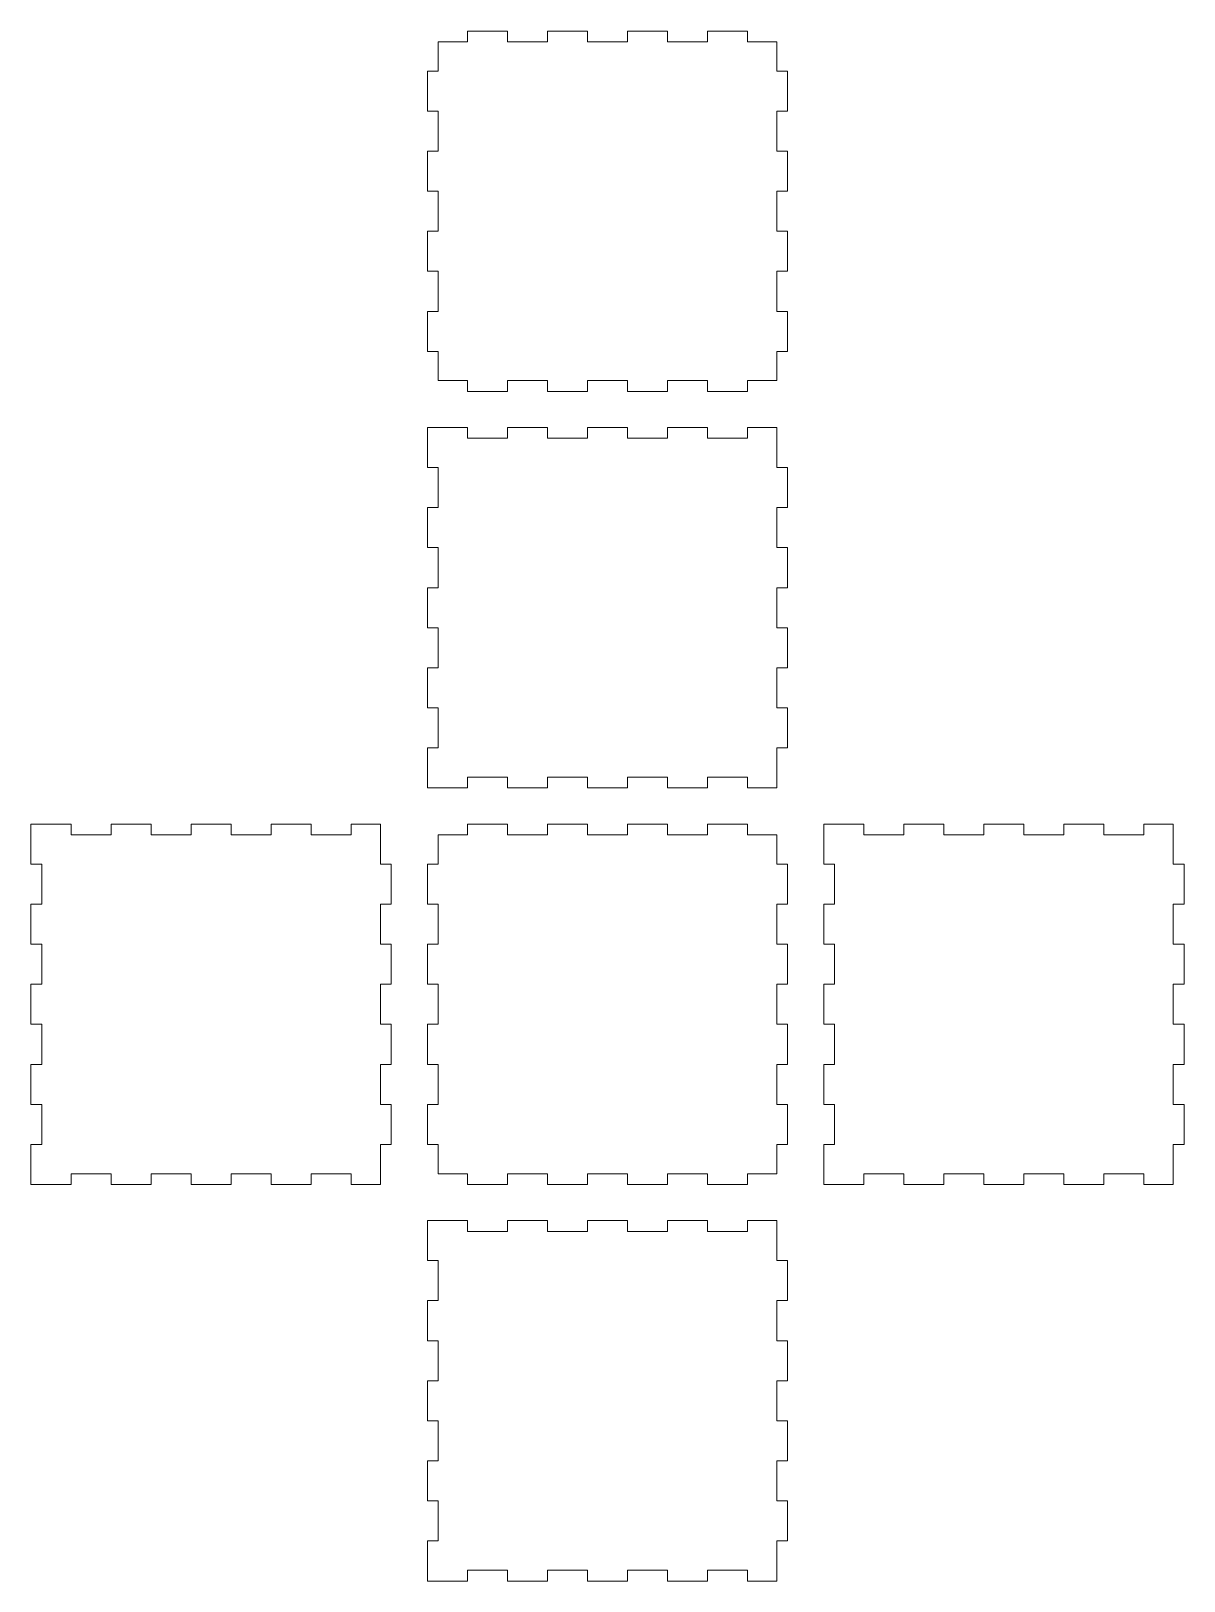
# Model space of a CAD drawing. Header units: inches. Extents: x 10 to 330, y 10 to 440.
import ezdxf

# ---------------------------------------------------------------- set-up
doc = ezdxf.new("R2010")
doc.units = ezdxf.units.IN
doc.header["$MEASUREMENT"] = 0
doc.layers.add('Layer 1', color=7, linetype='Continuous')

msp = doc.modelspace()

# ---------------------------------------------------------------- linework, layer by layer
at = {"layer": 'Layer 1', "color": 7, "lineweight": 5, "true_color": 0xffffff}
for points in [[(131.11, 440), (131.11, 437)], [(131.11, 440), (142.22, 440)], [(142.22, 440), (142.22, 437)], [(153.33, 440), (153.33, 437)], [(153.33, 440), (164.44, 440)], [(164.44, 440), (164.44, 437)], [(175.56, 440), (175.56, 437)], [(175.56, 440), (186.67, 440)], [(186.67, 440), (186.67, 437)], [(197.78, 440), (197.78, 437)], [(197.78, 440), (208.89, 440)], [(208.89, 440), (208.89, 437)], [(123, 437), (131.11, 437)], [(123, 428.89), (123, 437)], [(142.22, 437), (153.33, 437)], [(164.44, 437), (175.56, 437)], [(186.67, 437), (197.78, 437)], [(208.89, 437), (217, 437)], [(217, 428.89), (217, 437)], [(120, 417.78), (120, 428.89)], [(123, 428.89), (120, 428.89)], [(220, 428.89), (217, 428.89)], [(220, 417.78), (220, 428.89)], [(123, 417.78), (120, 417.78)], [(123, 406.67), (123, 417.78)], [(217, 406.67), (217, 417.78)], [(220, 417.78), (217, 417.78)], [(120, 395.56), (120, 406.67)], [(123, 406.67), (120, 406.67)], [(220, 406.67), (217, 406.67)], [(220, 395.56), (220, 406.67)], [(123, 395.56), (120, 395.56)], [(123, 384.44), (123, 395.56)], [(217, 384.44), (217, 395.56)], [(220, 395.56), (217, 395.56)], [(120, 373.33), (120, 384.44)], [(123, 384.44), (120, 384.44)], [(220, 384.44), (217, 384.44)], [(220, 373.33), (220, 384.44)], [(123, 373.33), (120, 373.33)], [(123, 362.22), (123, 373.33)], [(217, 362.22), (217, 373.33)], [(220, 373.33), (217, 373.33)], [(120, 351.11), (120, 362.22)], [(123, 362.22), (120, 362.22)], [(220, 362.22), (217, 362.22)], [(220, 351.11), (220, 362.22)], [(123, 351.11), (120, 351.11)], [(123, 343), (123, 351.11)], [(217, 343), (217, 351.11)], [(220, 351.11), (217, 351.11)], [(123, 343), (131.11, 343)], [(131.11, 343), (131.11, 340)], [(131.11, 340), (142.22, 340)], [(142.22, 343), (142.22, 340)], [(142.22, 343), (153.33, 343)], [(153.33, 343), (153.33, 340)], [(153.33, 340), (164.44, 340)], [(164.44, 343), (164.44, 340)], [(164.44, 343), (175.56, 343)], [(175.56, 343), (175.56, 340)], [(175.56, 340), (186.67, 340)], [(186.67, 343), (186.67, 340)], [(186.67, 343), (197.78, 343)], [(197.78, 343), (197.78, 340)], [(197.78, 340), (208.89, 340)], [(208.89, 343), (208.89, 340)], [(208.89, 343), (217, 343)], [(120, 330), (131.11, 330)], [(120, 318.89), (120, 330)], [(131.11, 330), (131.11, 327)], [(131.11, 327), (142.22, 327)], [(142.22, 330), (142.22, 327)], [(142.22, 330), (153.33, 330)], [(153.33, 330), (153.33, 327)], [(153.33, 327), (164.44, 327)], [(164.44, 330), (164.44, 327)], [(164.44, 330), (175.56, 330)], [(175.56, 330), (175.56, 327)], [(175.56, 327), (186.67, 327)], [(186.67, 330), (186.67, 327)], [(186.67, 330), (197.78, 330)], [(197.78, 330), (197.78, 327)], [(197.78, 327), (208.89, 327)], [(208.89, 330), (208.89, 327)], [(208.89, 330), (217, 330)], [(217, 318.89), (217, 330)], [(123, 318.89), (120, 318.89)], [(123, 307.78), (123, 318.89)], [(220, 318.89), (217, 318.89)], [(220, 307.78), (220, 318.89)], [(120, 296.67), (120, 307.78)], [(123, 307.78), (120, 307.78)], [(217, 296.67), (217, 307.78)], [(220, 307.78), (217, 307.78)], [(123, 296.67), (120, 296.67)], [(123, 285.56), (123, 296.67)], [(220, 296.67), (217, 296.67)], [(220, 285.56), (220, 296.67)], [(120, 274.44), (120, 285.56)], [(123, 285.56), (120, 285.56)], [(217, 274.44), (217, 285.56)], [(220, 285.56), (217, 285.56)], [(123, 274.44), (120, 274.44)], [(123, 263.33), (123, 274.44)], [(220, 274.44), (217, 274.44)], [(220, 263.33), (220, 274.44)], [(120, 252.22), (120, 263.33)], [(123, 263.33), (120, 263.33)], [(217, 252.22), (217, 263.33)], [(220, 263.33), (217, 263.33)], [(123, 252.22), (120, 252.22)], [(123, 241.11), (123, 252.22)], [(220, 252.22), (217, 252.22)], [(220, 241.11), (220, 252.22)], [(120, 230), (120, 241.11)], [(123, 241.11), (120, 241.11)], [(217, 230), (217, 241.11)], [(220, 241.11), (217, 241.11)], [(131.11, 233), (131.11, 230)], [(131.11, 233), (142.22, 233)], [(142.22, 233), (142.22, 230)], [(153.33, 233), (153.33, 230)], [(153.33, 233), (164.44, 233)], [(164.44, 233), (164.44, 230)], [(175.56, 233), (175.56, 230)], [(175.56, 233), (186.67, 233)], [(186.67, 233), (186.67, 230)], [(197.78, 233), (197.78, 230)], [(197.78, 233), (208.89, 233)], [(208.89, 233), (208.89, 230)], [(120, 230), (131.11, 230)], [(142.22, 230), (153.33, 230)], [(164.44, 230), (175.56, 230)], [(186.67, 230), (197.78, 230)], [(208.89, 230), (217, 230)], [(10, 220), (21.11, 220)], [(10, 208.89), (10, 220)], [(21.11, 220), (21.11, 217)], [(32.22, 220), (32.22, 217)], [(32.22, 220), (43.33, 220)], [(43.33, 220), (43.33, 217)], [(54.44, 220), (54.44, 217)], [(54.44, 220), (65.56, 220)], [(65.56, 220), (65.56, 217)], [(76.67, 220), (76.67, 217)], [(76.67, 220), (87.78, 220)], [(87.78, 220), (87.78, 217)], [(98.89, 220), (98.89, 217)], [(98.89, 220), (107, 220)], [(107, 208.89), (107, 220)], [(131.11, 220), (131.11, 217)], [(131.11, 220), (142.22, 220)], [(142.22, 220), (142.22, 217)], [(153.33, 220), (153.33, 217)], [(153.33, 220), (164.44, 220)], [(164.44, 220), (164.44, 217)], [(175.56, 220), (175.56, 217)], [(175.56, 220), (186.67, 220)], [(186.67, 220), (186.67, 217)], [(197.78, 220), (197.78, 217)], [(197.78, 220), (208.89, 220)], [(208.89, 220), (208.89, 217)], [(230, 220), (241.11, 220)], [(230, 208.89), (230, 220)], [(241.11, 220), (241.11, 217)], [(252.22, 220), (252.22, 217)], [(252.22, 220), (263.33, 220)], [(263.33, 220), (263.33, 217)], [(274.44, 220), (274.44, 217)], [(274.44, 220), (285.56, 220)], [(285.56, 220), (285.56, 217)], [(296.67, 220), (296.67, 217)], [(296.67, 220), (307.78, 220)], [(307.78, 220), (307.78, 217)], [(318.89, 220), (318.89, 217)], [(318.89, 220), (327, 220)], [(327, 208.89), (327, 220)], [(21.11, 217), (32.22, 217)], [(43.33, 217), (54.44, 217)], [(65.56, 217), (76.67, 217)], [(87.78, 217), (98.89, 217)], [(123, 217), (131.11, 217)], [(123, 208.89), (123, 217)], [(142.22, 217), (153.33, 217)], [(164.44, 217), (175.56, 217)], [(186.67, 217), (197.78, 217)], [(208.89, 217), (217, 217)], [(217, 208.89), (217, 217)], [(241.11, 217), (252.22, 217)], [(263.33, 217), (274.44, 217)], [(285.56, 217), (296.67, 217)], [(307.78, 217), (318.89, 217)], [(13, 208.89), (10, 208.89)], [(13, 197.78), (13, 208.89)], [(110, 208.89), (107, 208.89)], [(110, 197.78), (110, 208.89)], [(120, 197.78), (120, 208.89)], [(123, 208.89), (120, 208.89)], [(220, 208.89), (217, 208.89)], [(220, 197.78), (220, 208.89)], [(233, 208.89), (230, 208.89)], [(233, 197.78), (233, 208.89)], [(330, 208.89), (327, 208.89)], [(330, 197.78), (330, 208.89)], [(10, 186.67), (10, 197.78)], [(13, 197.78), (10, 197.78)], [(107, 186.67), (107, 197.78)], [(110, 197.78), (107, 197.78)], [(123, 197.78), (120, 197.78)], [(123, 186.67), (123, 197.78)], [(217, 186.67), (217, 197.78)], [(220, 197.78), (217, 197.78)], [(230, 186.67), (230, 197.78)], [(233, 197.78), (230, 197.78)], [(327, 186.67), (327, 197.78)], [(330, 197.78), (327, 197.78)], [(13, 186.67), (10, 186.67)], [(13, 175.56), (13, 186.67)], [(110, 186.67), (107, 186.67)], [(110, 175.56), (110, 186.67)], [(120, 175.56), (120, 186.67)], [(123, 186.67), (120, 186.67)], [(220, 186.67), (217, 186.67)], [(220, 175.56), (220, 186.67)], [(233, 186.67), (230, 186.67)], [(233, 175.56), (233, 186.67)], [(330, 186.67), (327, 186.67)], [(330, 175.56), (330, 186.67)], [(10, 164.44), (10, 175.56)], [(13, 175.56), (10, 175.56)], [(107, 164.44), (107, 175.56)], [(110, 175.56), (107, 175.56)], [(123, 175.56), (120, 175.56)], [(123, 164.44), (123, 175.56)], [(217, 164.44), (217, 175.56)], [(220, 175.56), (217, 175.56)], [(230, 164.44), (230, 175.56)], [(233, 175.56), (230, 175.56)], [(327, 164.44), (327, 175.56)], [(330, 175.56), (327, 175.56)], [(13, 164.44), (10, 164.44)], [(13, 153.33), (13, 164.44)], [(110, 164.44), (107, 164.44)], [(110, 153.33), (110, 164.44)], [(120, 153.33), (120, 164.44)], [(123, 164.44), (120, 164.44)], [(220, 164.44), (217, 164.44)], [(220, 153.33), (220, 164.44)], [(233, 164.44), (230, 164.44)], [(233, 153.33), (233, 164.44)], [(330, 164.44), (327, 164.44)], [(330, 153.33), (330, 164.44)], [(10, 142.22), (10, 153.33)], [(13, 153.33), (10, 153.33)], [(107, 142.22), (107, 153.33)], [(110, 153.33), (107, 153.33)], [(123, 153.33), (120, 153.33)], [(123, 142.22), (123, 153.33)], [(217, 142.22), (217, 153.33)], [(220, 153.33), (217, 153.33)], [(230, 142.22), (230, 153.33)], [(233, 153.33), (230, 153.33)], [(327, 142.22), (327, 153.33)], [(330, 153.33), (327, 153.33)], [(13, 142.22), (10, 142.22)], [(13, 131.11), (13, 142.22)], [(110, 142.22), (107, 142.22)], [(110, 131.11), (110, 142.22)], [(120, 131.11), (120, 142.22)], [(123, 142.22), (120, 142.22)], [(220, 142.22), (217, 142.22)], [(220, 131.11), (220, 142.22)], [(233, 142.22), (230, 142.22)], [(233, 131.11), (233, 142.22)], [(330, 142.22), (327, 142.22)], [(330, 131.11), (330, 142.22)], [(10, 120), (10, 131.11)], [(13, 131.11), (10, 131.11)], [(107, 120), (107, 131.11)], [(110, 131.11), (107, 131.11)], [(123, 131.11), (120, 131.11)], [(123, 123), (123, 131.11)], [(217, 123), (217, 131.11)], [(220, 131.11), (217, 131.11)], [(230, 120), (230, 131.11)], [(233, 131.11), (230, 131.11)], [(327, 120), (327, 131.11)], [(330, 131.11), (327, 131.11)], [(21.11, 123), (21.11, 120)], [(21.11, 123), (32.22, 123)], [(32.22, 123), (32.22, 120)], [(43.33, 123), (43.33, 120)], [(43.33, 123), (54.44, 123)], [(54.44, 123), (54.44, 120)], [(65.56, 123), (65.56, 120)], [(65.56, 123), (76.67, 123)], [(76.67, 123), (76.67, 120)], [(87.78, 123), (87.78, 120)], [(87.78, 123), (98.89, 123)], [(98.89, 123), (98.89, 120)], [(123, 123), (131.11, 123)], [(131.11, 123), (131.11, 120)], [(142.22, 123), (142.22, 120)], [(142.22, 123), (153.33, 123)], [(153.33, 123), (153.33, 120)], [(164.44, 123), (164.44, 120)], [(164.44, 123), (175.56, 123)], [(175.56, 123), (175.56, 120)], [(186.67, 123), (186.67, 120)], [(186.67, 123), (197.78, 123)], [(197.78, 123), (197.78, 120)], [(208.89, 123), (208.89, 120)], [(208.89, 123), (217, 123)], [(241.11, 123), (241.11, 120)], [(241.11, 123), (252.22, 123)], [(252.22, 123), (252.22, 120)], [(263.33, 123), (263.33, 120)], [(263.33, 123), (274.44, 123)], [(274.44, 123), (274.44, 120)], [(285.56, 123), (285.56, 120)], [(285.56, 123), (296.67, 123)], [(296.67, 123), (296.67, 120)], [(307.78, 123), (307.78, 120)], [(307.78, 123), (318.89, 123)], [(318.89, 123), (318.89, 120)], [(10, 120), (21.11, 120)], [(32.22, 120), (43.33, 120)], [(54.44, 120), (65.56, 120)], [(76.67, 120), (87.78, 120)], [(98.89, 120), (107, 120)], [(131.11, 120), (142.22, 120)], [(153.33, 120), (164.44, 120)], [(175.56, 120), (186.67, 120)], [(197.78, 120), (208.89, 120)], [(230, 120), (241.11, 120)], [(252.22, 120), (263.33, 120)], [(274.44, 120), (285.56, 120)], [(296.67, 120), (307.78, 120)], [(318.89, 120), (327, 120)], [(120, 110), (131.11, 110)], [(120, 98.89), (120, 110)], [(131.11, 110), (131.11, 107)], [(142.22, 110), (142.22, 107)], [(142.22, 110), (153.33, 110)], [(153.33, 110), (153.33, 107)], [(164.44, 110), (164.44, 107)], [(164.44, 110), (175.56, 110)], [(175.56, 110), (175.56, 107)], [(186.67, 110), (186.67, 107)], [(186.67, 110), (197.78, 110)], [(197.78, 110), (197.78, 107)], [(208.89, 110), (208.89, 107)], [(208.89, 110), (217, 110)], [(217, 98.89), (217, 110)], [(131.11, 107), (142.22, 107)], [(153.33, 107), (164.44, 107)], [(175.56, 107), (186.67, 107)], [(197.78, 107), (208.89, 107)], [(123, 98.89), (120, 98.89)], [(123, 87.78), (123, 98.89)], [(220, 98.89), (217, 98.89)], [(220, 87.78), (220, 98.89)], [(120, 76.67), (120, 87.78)], [(123, 87.78), (120, 87.78)], [(217, 76.67), (217, 87.78)], [(220, 87.78), (217, 87.78)], [(123, 76.67), (120, 76.67)], [(123, 65.56), (123, 76.67)], [(220, 76.67), (217, 76.67)], [(220, 65.56), (220, 76.67)], [(120, 54.44), (120, 65.56)], [(123, 65.56), (120, 65.56)], [(217, 54.44), (217, 65.56)], [(220, 65.56), (217, 65.56)], [(123, 54.44), (120, 54.44)], [(123, 43.33), (123, 54.44)], [(220, 54.44), (217, 54.44)], [(220, 43.33), (220, 54.44)], [(120, 32.22), (120, 43.33)], [(123, 43.33), (120, 43.33)], [(217, 32.22), (217, 43.33)], [(220, 43.33), (217, 43.33)], [(123, 32.22), (120, 32.22)], [(123, 21.11), (123, 32.22)], [(220, 32.22), (217, 32.22)], [(220, 21.11), (220, 32.22)], [(120, 10), (120, 21.11)], [(123, 21.11), (120, 21.11)], [(217, 10), (217, 21.11)], [(220, 21.11), (217, 21.11)], [(131.11, 13), (131.11, 10)], [(131.11, 13), (142.22, 13)], [(142.22, 13), (142.22, 10)], [(153.33, 13), (153.33, 10)], [(153.33, 13), (164.44, 13)], [(164.44, 13), (164.44, 10)], [(175.56, 13), (175.56, 10)], [(175.56, 13), (186.67, 13)], [(186.67, 13), (186.67, 10)], [(197.78, 13), (197.78, 10)], [(197.78, 13), (208.89, 13)], [(208.89, 13), (208.89, 10)], [(120, 10), (131.11, 10)], [(142.22, 10), (153.33, 10)], [(164.44, 10), (175.56, 10)], [(186.67, 10), (197.78, 10)], [(208.89, 10), (217, 10)]]:
    msp.add_lwpolyline(points, dxfattribs=at)

doc.saveas('drawing.dxf')
